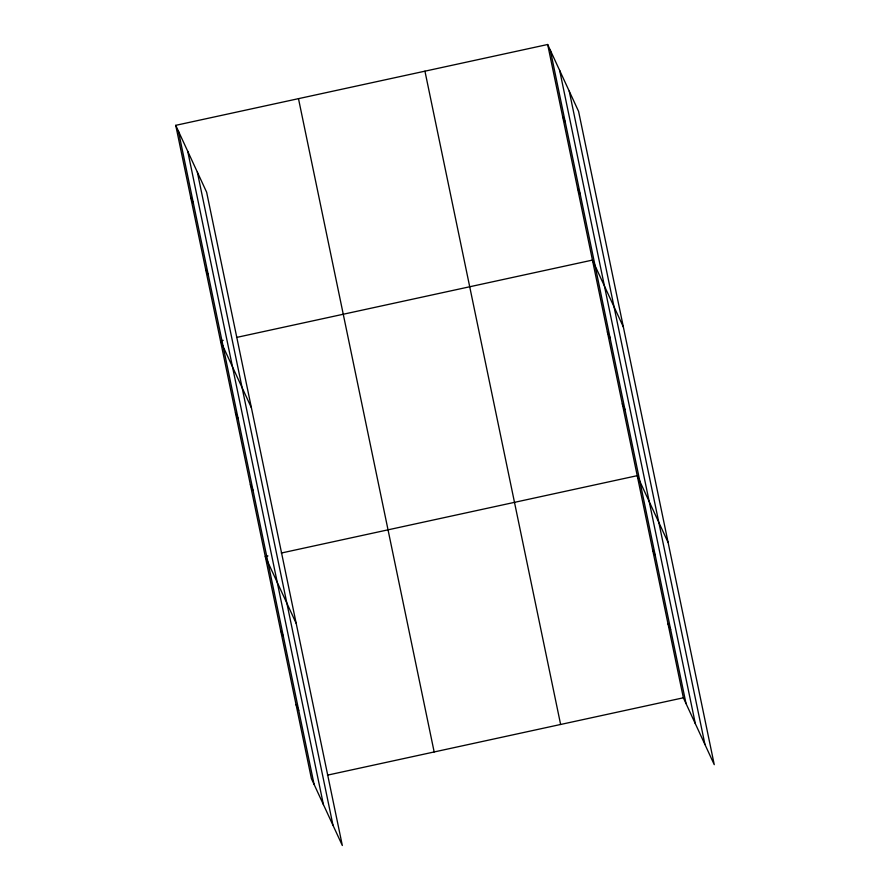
<?xml version="1.0" encoding="UTF-8"?>
<svg xmlns="http://www.w3.org/2000/svg" width="890" height="890" viewBox="0 0 890 890"><rect width="100%" height="100%" fill="white"/><g stroke="black" fill="none" stroke-linecap="round" stroke-linejoin="round"><path stroke-width="1.33" d="M175.742 125.334L206.636 192.207L342.327 845.5L311.422 778.628L175.742 125.334L547.673 44.5L578.578 111.372L714.258 764.666L683.364 697.793L547.673 44.5M223.179 340.347L220.52 340.926L251.414 407.798M236.529 337.444L592.451 260.091L623.356 326.953M267.957 555.927L265.287 556.506L296.192 623.378M281.296 553.035L637.229 475.672L668.123 542.544M327.431 775.157L683.364 697.793M562.602 116.367L565.272 122.13M577.532 188.224L580.191 193.998M607.381 331.948L610.051 337.722M622.299 403.815L624.969 409.578M652.604 549.72L655.274 555.482M667.99 623.756L670.648 629.519M190.66 197.202L193.33 202.965M205.59 269.058L208.26 274.832M235.438 412.782L238.108 418.556M250.368 484.649L253.038 490.423M280.673 630.554L283.332 636.317M296.047 704.591L298.717 710.365M569.255 91.203L704.947 744.496M559.665 70.432L695.346 723.726M550.343 50.274L686.023 703.567M424.942 71.178L560.622 724.471M298.484 98.657L434.164 751.95M197.324 172.048L333.005 825.341M187.723 151.267L323.404 804.56M178.412 131.108L314.092 784.402"/></g></svg>
